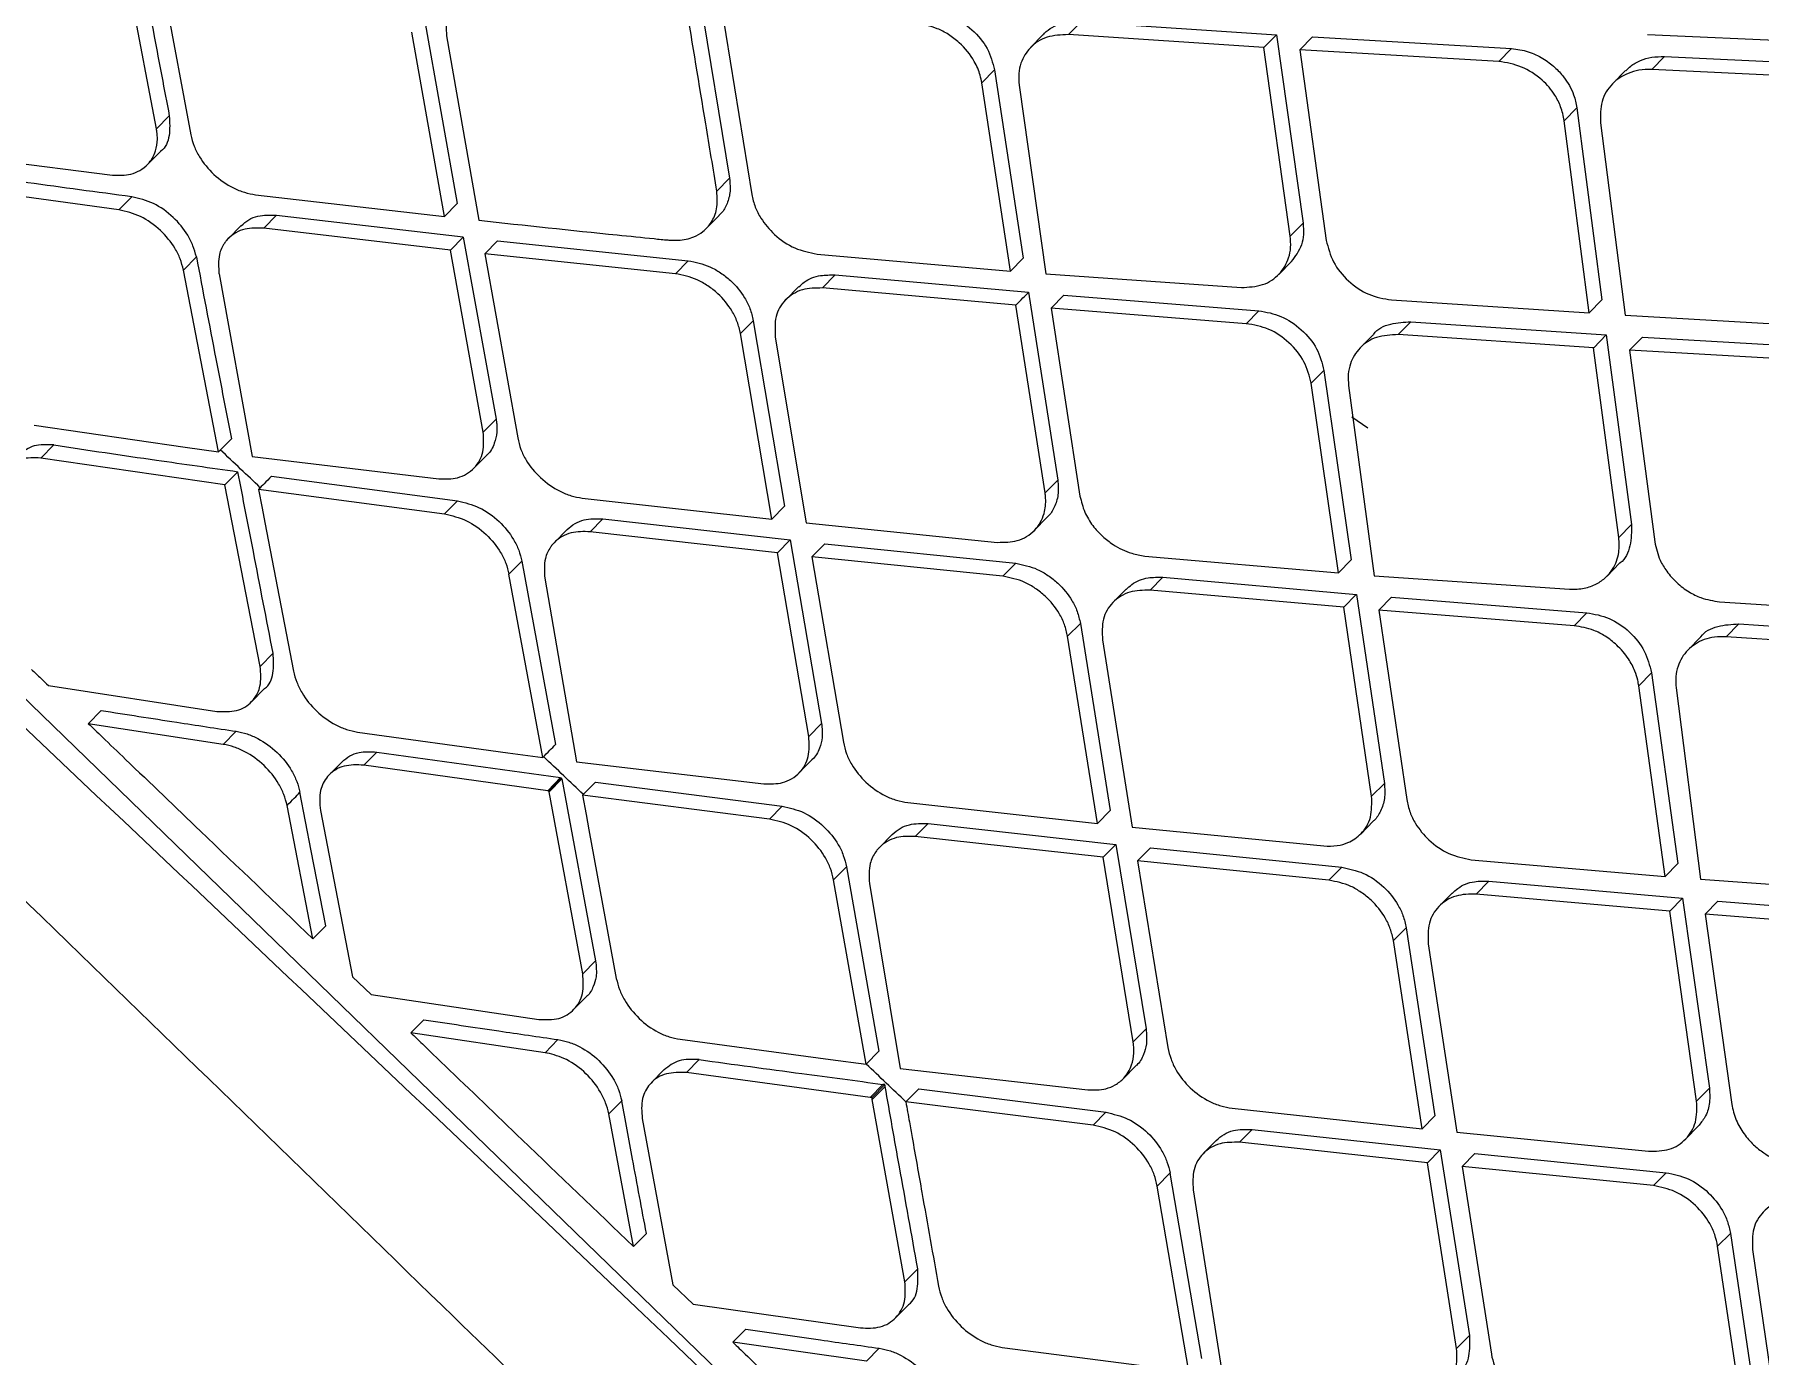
# Model space of a CAD drawing. Extents: x 939 to 1039, y 781 to 934.
# Drawn here: x 1023.683 to 1025.066, y 878.435 to 879.494 of the extents above; entities that cross this region are included whole.
import ezdxf

# ---------------------------------------------------------------- set-up
doc = ezdxf.new("R2010")
doc.units = 0
doc.header["$MEASUREMENT"] = 0
doc.layers.add('1', color=4, linetype='Continuous')

# ---------------------------------------------------------------- blocks, each defined once
blk = doc.blocks.new('Envoy')
at = {"layer": '1', "color": 3, "linetype": 'Continuous', "lineweight": 25}
for p, q in [((85.1266, 80.2441), (85.0991, 80.3887)), ((85.1267, 80.3856), (85.1542, 80.2393)), ((85.5613, 80.3538), (85.5858, 80.2045)), ((85.5793, 80.341), (85.6037, 80.1915)), ((85.3574, 80.1738), (85.3312, 80.3215)), ((85.3415, 80.3318), (85.3677, 80.1842)), ((85.8573, 80.3196), (85.8675, 80.3299)), ((85.8675, 80.3299), (86.0241, 80.3195)), ((85.3591, 80.3186), (85.385, 80.1708)), ((85.8372, 80.3196), (85.827, 80.3092)), ((86.0139, 80.3092), (85.8573, 80.3196)), ((86.0241, 80.3195), (86.0139, 80.3092)), ((86.0351, 80.1582), (86.0139, 80.3092)), ((86.0241, 80.3195), (86.0453, 80.1685)), ((86.0428, 80.3074), (86.053, 80.3177)), ((86.0428, 80.3074), (86.0639, 80.1547)), ((86.2021, 80.2981), (86.0428, 80.3074)), ((86.053, 80.3177), (86.2123, 80.3085)), ((86.2021, 80.2981), (86.2123, 80.3085)), ((86.3213, 80.3198), (86.4825, 80.3124)), ((86.3247, 80.2917), (86.335, 80.302)), ((86.335, 80.302), (86.496, 80.2944)), ((85.7879, 80.281), (85.7981, 80.2913)), ((85.811, 80.1302), (85.7879, 80.281)), ((85.7982, 80.2913), (85.8212, 80.1405)), ((85.8179, 80.2792), (85.8393, 80.1278)), ((86.3038, 80.2908), (86.2936, 80.2804)), ((86.4858, 80.284), (86.3247, 80.2917)), ((85.1266, 80.2441), (85.1369, 80.2545)), ((86.2648, 80.2609), (86.2546, 80.2506)), ((86.2648, 80.2609), (86.2847, 80.107)), ((86.2745, 80.0966), (86.2546, 80.2506)), ((86.2836, 80.249), (86.3033, 80.0948)), ((84.9427, 80.2259), (85.0915, 80.207)), ((85.1193, 80.2153), (85.1296, 80.2258)), ((85.0965, 80.1793), (84.9481, 80.1996)), ((85.5859, 80.2045), (85.5756, 80.1941)), ((85.0965, 80.1793), (85.1068, 80.1897)), ((85.2061, 80.1913), (85.3574, 80.1738)), ((85.3574, 80.1738), (85.3677, 80.1842)), ((85.2126, 80.1645), (85.2228, 80.175)), ((85.2228, 80.175), (85.3725, 80.1575)), ((85.5672, 80.1643), (85.5774, 80.1747)), ((86.0351, 80.1582), (86.0453, 80.1685)), ((85.1945, 80.1666), (85.1842, 80.1561)), ((85.3622, 80.147), (85.2126, 80.1646)), ((85.3622, 80.147), (85.3725, 80.1574)), ((85.3725, 80.1574), (85.3987, 80.0116)), ((85.3898, 80.144), (85.4, 80.1544)), ((85.4, 80.1544), (85.5527, 80.1384)), ((85.1586, 80.1415), (85.1482, 80.131)), ((85.3884, 80.0011), (85.3622, 80.147)), ((85.5425, 80.128), (85.3898, 80.144)), ((85.3898, 80.144), (85.4161, 79.9965)), ((85.6559, 80.1438), (85.811, 80.1302)), ((85.811, 80.1302), (85.8212, 80.1405)), ((85.1763, 79.9854), (85.1482, 80.131)), ((85.1768, 80.1278), (85.2033, 79.9817)), ((85.5425, 80.128), (85.5527, 80.1383)), ((85.6603, 80.1166), (85.6705, 80.127)), ((85.6705, 80.127), (85.8254, 80.1132)), ((85.8393, 80.1278), (85.996, 80.117)), ((86.0258, 80.1274), (86.036, 80.1377)), ((85.6411, 80.1175), (85.6308, 80.1071)), ((85.8152, 80.1028), (85.6603, 80.1166)), ((85.8254, 80.1132), (85.8488, 79.9627)), ((85.8386, 79.9524), (85.8152, 80.1028)), ((85.8434, 80.1004), (85.8536, 80.1108)), ((85.8434, 80.1004), (85.8666, 79.9498)), ((85.9997, 80.088), (85.8434, 80.1004)), ((85.8537, 80.1108), (86.0099, 80.0984)), ((86.1162, 80.107), (86.2745, 80.0966)), ((86.2745, 80.0966), (86.2847, 80.107)), ((85.5946, 80.0801), (85.6048, 80.0904)), ((85.6048, 80.0904), (85.6298, 79.9417)), ((85.9997, 80.088), (86.0099, 80.0984)), ((86.1216, 80.0792), (86.1317, 80.0895)), ((86.1317, 80.0895), (86.2883, 80.079)), ((86.3033, 80.0948), (86.4628, 80.0856)), ((86.8135, 78.05), (84.725, 80.0749)), ((85.6196, 79.9313), (85.5946, 80.0801)), ((85.6225, 80.0773), (85.6473, 79.9283)), ((86.1014, 80.0791), (86.0912, 80.0687)), ((86.2782, 80.0687), (86.1216, 80.0792)), ((86.2782, 80.0687), (86.2883, 80.079)), ((86.2883, 80.079), (86.3085, 79.927)), ((86.3172, 80.0772), (86.4764, 80.0678)), ((86.2983, 79.9166), (86.2781, 80.0687)), ((86.4662, 80.0575), (86.307, 80.0669)), ((86.307, 80.0669), (86.3271, 79.9132)), ((86.0519, 80.0402), (86.0621, 80.0505)), ((86.0621, 80.0505), (86.084, 79.8987)), ((86.0738, 79.8883), (86.0519, 80.0402)), ((86.0818, 80.0384), (86.1022, 79.886)), ((85.0287, 80.0066), (85.1496, 79.9891)), ((85.3884, 80.0011), (85.3987, 80.0116)), ((86.0973, 80.0042), (86.0843, 80.0132)), ((85.034, 79.9803), (85.0444, 79.9908)), ((85.1496, 79.9891), (85.1763, 79.9854)), ((85.1763, 79.9854), (85.1867, 79.9958)), ((85.1815, 79.9589), (85.034, 79.9803)), ((85.2033, 79.9817), (85.3528, 79.9636)), ((85.3808, 79.9721), (85.3911, 79.9825)), ((85.1815, 79.9589), (85.1918, 79.9694)), ((85.2187, 79.9657), (85.3678, 79.946)), ((85.8386, 79.9524), (85.8488, 79.9627)), ((85.2097, 79.8134), (85.1815, 79.9589)), ((85.3575, 79.9355), (85.2084, 79.9552)), ((85.4678, 79.9483), (85.6196, 79.9313)), ((85.3678, 79.946), (85.3575, 79.9356)), ((85.6196, 79.9313), (85.6298, 79.9417)), ((85.2135, 79.9286), (85.2365, 79.8095)), ((85.4557, 79.9231), (85.4455, 79.9127)), ((85.4741, 79.9213), (85.4843, 79.9317)), ((85.6242, 79.9043), (85.4741, 79.9213)), ((85.4843, 79.9317), (85.6344, 79.9147)), ((85.6473, 79.9283), (85.8005, 79.9128)), ((85.83, 79.9224), (85.8401, 79.9326)), ((86.2983, 79.9166), (86.3085, 79.927)), ((85.6242, 79.9043), (85.6344, 79.9147)), ((85.6344, 79.9147), (85.6596, 79.7677)), ((85.6518, 79.9013), (85.6621, 79.9117)), ((85.6621, 79.9117), (85.8151, 79.896)), ((85.4091, 79.8872), (85.4194, 79.8976)), ((85.4194, 79.8976), (85.4464, 79.7508)), ((85.6493, 79.7573), (85.6242, 79.9043)), ((85.6518, 79.9013), (85.677, 79.7527)), ((85.8049, 79.8856), (85.6518, 79.9013)), ((85.8049, 79.8856), (85.8151, 79.896)), ((85.9186, 79.9018), (86.0738, 79.8883)), ((86.0738, 79.8883), (86.084, 79.8987)), ((86.2889, 79.8858), (86.299, 79.896)), ((85.4361, 79.7404), (85.4091, 79.8872)), ((85.4378, 79.884), (85.4632, 79.7368)), ((85.9228, 79.8744), (85.933, 79.8848)), ((85.933, 79.8848), (86.0881, 79.8711)), ((86.1022, 79.886), (86.2589, 79.8753)), ((85.9035, 79.8752), (85.8932, 79.8648)), ((86.0779, 79.8608), (85.9228, 79.8744)), ((86.0779, 79.8608), (86.088, 79.8711)), ((86.0881, 79.8711), (86.1105, 79.7197)), ((86.1061, 79.8584), (86.1163, 79.8688)), ((86.1163, 79.8688), (86.2726, 79.8564)), ((86.3791, 79.8652), (86.5373, 79.8547)), ((86.1003, 79.7093), (86.0779, 79.8608)), ((86.2625, 79.846), (86.1061, 79.8584)), ((86.1061, 79.8584), (86.1284, 79.7068)), ((86.2625, 79.846), (86.2726, 79.8564)), ((85.8669, 79.8478), (85.8567, 79.8375)), ((85.8807, 79.6876), (85.8567, 79.8375)), ((85.8669, 79.8478), (85.8909, 79.698)), ((86.364, 79.837), (86.3538, 79.8266)), ((86.3843, 79.8371), (86.3944, 79.8475)), ((86.5407, 79.8266), (86.3843, 79.8371)), ((86.3944, 79.8475), (86.5509, 79.8369)), ((85.2097, 79.8134), (85.2201, 79.8239)), ((85.8846, 79.8348), (85.9084, 79.6847)), ((85.0401, 79.798), (85.175, 79.7773)), ((85.2027, 79.785), (85.213, 79.7955)), ((86.3143, 79.7979), (86.3245, 79.8083)), ((86.3354, 79.6451), (86.3143, 79.7979)), ((86.3245, 79.8083), (86.3455, 79.6554)), ((86.3443, 79.7961), (86.3637, 79.6428)), ((85.072, 79.7675), (85.0824, 79.7781)), ((85.1802, 79.7509), (85.072, 79.7675)), ((85.6493, 79.7573), (85.6596, 79.7677)), ((85.1905, 79.7614), (85.1802, 79.7509)), ((85.2878, 79.7608), (85.4083, 79.7441)), ((85.2928, 79.7343), (85.3032, 79.7448)), ((85.3032, 79.7448), (85.4505, 79.7243)), ((85.4083, 79.7441), (85.4361, 79.7404)), ((85.2754, 79.737), (85.265, 79.7265)), ((85.4401, 79.7138), (85.2928, 79.7343)), ((85.4632, 79.7368), (85.6132, 79.7193)), ((85.6414, 79.728), (85.6517, 79.7384)), ((85.4401, 79.7138), (85.4505, 79.7243)), ((85.441, 79.7137), (85.4514, 79.7242)), ((85.4515, 79.7233), (85.4412, 79.7129)), ((85.4682, 79.5671), (85.4412, 79.7129)), ((85.4515, 79.7233), (85.4785, 79.5776)), ((85.4681, 79.7101), (85.4784, 79.7206)), ((85.4784, 79.7206), (85.628, 79.7014)), ((86.1003, 79.7093), (86.1105, 79.7197)), ((85.2519, 79.5951), (85.2313, 79.702)), ((85.258, 79.698), (85.2836, 79.5647)), ((85.6178, 79.691), (85.4681, 79.7101)), ((85.6178, 79.691), (85.628, 79.7014)), ((85.7286, 79.7043), (85.8807, 79.6876)), ((85.8807, 79.6876), (85.8909, 79.698)), ((85.7346, 79.6771), (85.7449, 79.6875)), ((85.7449, 79.6875), (85.8953, 79.6708)), ((85.9084, 79.6847), (86.0619, 79.6695)), ((86.0915, 79.6791), (86.1016, 79.6894)), ((85.4731, 79.6825), (85.4951, 79.5634)), ((85.7161, 79.6787), (85.7059, 79.6683)), ((85.8851, 79.6605), (85.7346, 79.6771)), ((85.8953, 79.6708), (85.8851, 79.6605)), ((85.8953, 79.6708), (85.9195, 79.5229)), ((85.9093, 79.5125), (85.8851, 79.6605)), ((85.9128, 79.6575), (85.923, 79.6679)), ((86.0661, 79.6421), (85.9128, 79.6575)), ((85.9128, 79.6575), (85.9371, 79.508)), ((85.923, 79.6679), (86.0763, 79.6524)), ((86.1801, 79.6585), (86.3354, 79.6451)), ((85.6795, 79.6529), (85.6692, 79.6425)), ((85.6952, 79.4947), (85.6692, 79.6425)), ((85.6795, 79.6529), (85.7055, 79.5051)), ((86.0661, 79.6421), (86.0763, 79.6524)), ((86.3354, 79.6451), (86.3455, 79.6554)), ((86.3637, 79.6428), (86.5204, 79.632)), ((85.6979, 79.6394), (85.7224, 79.4912)), ((86.1647, 79.6316), (86.1544, 79.6212)), ((86.1841, 79.631), (86.1943, 79.6413)), ((86.3392, 79.6174), (86.1841, 79.631)), ((86.1943, 79.6413), (86.3494, 79.6277)), ((86.3392, 79.6174), (86.3494, 79.6277)), ((86.3607, 79.4651), (86.3392, 79.6174)), ((86.3494, 79.6277), (86.3709, 79.4754)), ((86.3675, 79.615), (86.3777, 79.6254)), ((86.3675, 79.615), (86.3888, 79.4625)), ((86.5238, 79.6026), (86.3675, 79.615)), ((86.3777, 79.6254), (86.5339, 79.6129)), ((85.2519, 79.5951), (85.2623, 79.6056)), ((86.1177, 79.5937), (86.1279, 79.604)), ((86.1279, 79.604), (86.151, 79.4533)), ((86.1408, 79.443), (86.1177, 79.5937)), ((86.1456, 79.591), (86.1686, 79.4401)), ((85.4682, 79.5671), (85.4785, 79.5776)), ((85.2836, 79.5647), (85.2986, 79.5504)), ((85.2986, 79.5504), (85.433, 79.5305)), ((85.4609, 79.5384), (85.4713, 79.5489)), ((85.3304, 79.5198), (85.3408, 79.5303)), ((85.438, 79.5039), (85.3304, 79.5198)), ((85.9093, 79.5125), (85.9195, 79.5229)), ((85.438, 79.5039), (85.4483, 79.5144)), ((85.5463, 79.5146), (85.6666, 79.4984)), ((85.6952, 79.4947), (85.7055, 79.5051)), ((85.5335, 79.4903), (85.5232, 79.4799)), ((85.5512, 79.4879), (85.5615, 79.4983)), ((85.6666, 79.4984), (85.6952, 79.4947)), ((85.7224, 79.4912), (85.8728, 79.4741)), ((85.9012, 79.483), (85.9114, 79.4933)), ((85.6984, 79.4681), (85.5512, 79.4879)), ((85.6984, 79.4681), (85.7087, 79.4785)), ((85.7, 79.4679), (85.7102, 79.4783)), ((85.7002, 79.4663), (85.7105, 79.4767)), ((85.4994, 79.4654), (85.489, 79.455)), ((85.7263, 79.3204), (85.7002, 79.4663)), ((85.7271, 79.4644), (85.7374, 79.4748)), ((85.8772, 79.4457), (85.7271, 79.4644)), ((85.7374, 79.4748), (85.8875, 79.4561)), ((86.3709, 79.4754), (86.3607, 79.4651)), ((85.5089, 79.3485), (85.489, 79.455)), ((85.5159, 79.4511), (85.5405, 79.318)), ((85.8772, 79.4457), (85.8874, 79.4561)), ((85.9885, 79.4594), (86.1408, 79.443)), ((86.1408, 79.443), (86.151, 79.4533)), ((85.9943, 79.4321), (86.0046, 79.4424)), ((86.0046, 79.4424), (86.1552, 79.426)), ((86.1686, 79.4401), (86.3221, 79.4249)), ((86.3517, 79.4345), (86.3619, 79.4449)), ((85.9757, 79.4335), (85.9654, 79.4231)), ((86.145, 79.4156), (85.9943, 79.4321)), ((86.145, 79.4156), (86.1552, 79.426)), ((86.1552, 79.426), (86.1786, 79.2772)), ((86.1728, 79.4127), (86.183, 79.4231)), ((86.183, 79.4231), (86.3364, 79.4077)), ((85.9285, 79.397), (85.9387, 79.4074)), ((85.9387, 79.4074), (85.9639, 79.2588)), ((86.1684, 79.2669), (86.145, 79.4156)), ((86.1728, 79.4127), (86.1962, 79.2623)), ((86.3261, 79.3974), (86.1728, 79.4127)), ((86.3261, 79.3974), (86.3363, 79.4077)), ((85.9537, 79.2484), (85.9285, 79.397)), ((85.9573, 79.394), (85.9809, 79.2449)), ((85.5089, 79.3485), (85.5192, 79.3589)), ((86.3877, 79.3591), (86.3775, 79.3488)), ((86.3877, 79.3591), (86.4101, 79.2076)), ((86.3999, 79.1973), (86.3775, 79.3488)), ((86.4055, 79.3461), (86.4277, 79.1944)), ((85.7263, 79.3204), (85.7366, 79.3308)), ((85.5405, 79.318), (85.5566, 79.3025)), ((85.5566, 79.3025), (85.6907, 79.2834)), ((85.7187, 79.2914), (85.7291, 79.3019)), ((85.5884, 79.2719), (85.5988, 79.2824)), ((85.6955, 79.2566), (85.5884, 79.2719)), ((86.1684, 79.2669), (86.1786, 79.2772)), ((85.7058, 79.2671), (85.6955, 79.2566)), ((85.8043, 79.2678), (85.9245, 79.2521))]:
    blk.add_line(p, q, dxfattribs=at)
at = {"layer": '1', "color": 3, "linetype": 'Continuous', "lineweight": 25, "flags": 128}
for points in [[(86.307, 80.0669), (86.3127, 80.0727), (86.3172, 80.0772)], [(85.2084, 79.9552), (85.2113, 79.9403), (85.2135, 79.9286)], [(85.2623, 79.6056), (85.2507, 79.6655), (85.2416, 79.7125)], [(85.4681, 79.7101), (85.4709, 79.6947), (85.4731, 79.6825)]]:
    blk.add_lwpolyline(points, dxfattribs=at)
at = {"layer": '1', "color": 3, "linetype": 'Continuous', "lineweight": 25}
for points, knots in [([(86.8127, 78.0479), (86.3816, 78.4645), (85.719, 79.1049), (84.512, 80.2456), (83.7379, 80.9714), (83.1987, 81.4769)], [0, 0, 0, 0, 0.360925, 0.55487, 1, 1, 1, 1]), ([(83.1475, 81.447), (83.2842, 81.3138), (83.5619, 81.0432), (83.9708, 80.6456), (84.3635, 80.2641), (84.725, 79.9132), (85.0553, 79.5927), (85.3361, 79.3202), (85.5712, 79.092), (85.7649, 78.904), (85.9392, 78.7347), (86.095, 78.5833), (86.2427, 78.4397), (86.4115, 78.2756), (86.6176, 78.0752), (86.8674, 77.8321), (87.1485, 77.5585), (87.4608, 77.2543), (87.8044, 76.9195), (88.1712, 76.5618), (88.5601, 76.1825), (88.9702, 75.7828), (89.4083, 75.356), (89.8596, 74.9167), (90.1652, 74.6199), (90.3153, 74.4742)], [0, 0, 0, 0, 0.057229, 0.116343, 0.171086, 0.221472, 0.267495, 0.309155, 0.33883, 0.365816, 0.390114, 0.411724, 0.431001, 0.451887, 0.482371, 0.517227, 0.556456, 0.600057, 0.648031, 0.700382, 0.753756, 0.81103, 0.872191, 0.937256, 1, 1, 1, 1]), ([(89.809, 73.1964), (89.5672, 73.5178), (89.0861, 74.1572), (88.3075, 75.0685), (87.5102, 75.9534), (86.6882, 76.8119), (85.853, 77.645), (85.0072, 78.4568), (84.1409, 79.2387), (83.2433, 79.9958), (82.6155, 80.4655), (82.2998, 80.7017)], [0, 0, 0, 0, 0.113392, 0.225638, 0.337341, 0.448782, 0.560233, 0.669481, 0.778832, 0.888788, 1, 1, 1, 1]), ([(85.1095, 80.3992), (85.1146, 80.3721), (85.1237, 80.3239), (85.1329, 80.2757), (85.1369, 80.2545)], [0, 0, 0, 0, 0.559999, 1, 1, 1, 1]), ([(85.3964, 80.3575), (85.3909, 80.3574), (85.3823, 80.3574), (85.3728, 80.353), (85.3648, 80.3466), (85.3581, 80.3353), (85.3587, 80.3242), (85.3591, 80.3186)], [0, 0, 0, 0, 0.239165, 0.36743, 0.501218, 0.750445, 1, 1, 1, 1]), ([(85.5756, 80.1941), (85.5727, 80.2122), (85.5645, 80.2619), (85.5563, 80.3117), (85.5511, 80.3434)], [0, 0, 0, 0, 0.361996, 1, 1, 1, 1]), ([(85.7457, 80.3388), (85.7518, 80.3377), (85.764, 80.3355), (85.7807, 80.3241), (85.7935, 80.3088), (85.7966, 80.2972), (85.7982, 80.2913)], [0, 0, 0, 0, 0.250724, 0.499505, 0.74976, 1, 1, 1, 1]), ([(85.7879, 80.281), (85.7876, 80.283), (85.7864, 80.2888), (85.7815, 80.3002), (85.7724, 80.3116), (85.7615, 80.3198), (85.75, 80.326), (85.7412, 80.3275), (85.7355, 80.3285)], [0, 0, 0, 0, 0.086603, 0.250051, 0.499578, 0.638311, 0.768242, 1, 1, 1, 1]), ([(85.8373, 80.3195), (85.8376, 80.3199), (85.8412, 80.3242), (85.8511, 80.3293), (85.8621, 80.3297), (85.8675, 80.3299)], [0, 0, 0, 0, 0.046735, 0.536414, 1, 1, 1, 1]), ([(85.8573, 80.3196), (85.8514, 80.3194), (85.8396, 80.3189), (85.8262, 80.31), (85.8195, 80.299), (85.8172, 80.2884), (85.8176, 80.2823), (85.8179, 80.2792)], [0, 0, 0, 0, 0.251566, 0.499666, 0.732756, 0.862217, 1, 1, 1, 1]), ([(86.2123, 80.3085), (86.2169, 80.3078), (86.2255, 80.3067), (86.2374, 80.301), (86.2469, 80.2939), (86.2558, 80.2843), (86.2623, 80.273), (86.2641, 80.2644), (86.2648, 80.2609)], [0, 0, 0, 0, 0.183861, 0.350983, 0.501326, 0.634914, 0.850859, 1, 1, 1, 1]), ([(86.2546, 80.2506), (86.2538, 80.2544), (86.2524, 80.2614), (86.2466, 80.2728), (86.2366, 80.2845), (86.2206, 80.2949), (86.2083, 80.2971), (86.2021, 80.2981)], [0, 0, 0, 0, 0.159717, 0.296506, 0.500609, 0.750493, 1, 1, 1, 1]), ([(86.304, 80.2907), (86.3052, 80.2919), (86.3085, 80.2953), (86.3156, 80.2991), (86.3247, 80.3019), (86.3315, 80.302), (86.335, 80.302)], [0, 0, 0, 0, 0.165336, 0.433405, 0.711649, 1, 1, 1, 1]), ([(86.3247, 80.2917), (86.3213, 80.2916), (86.3146, 80.2915), (86.3035, 80.2882), (86.2921, 80.2806), (86.2835, 80.2666), (86.2836, 80.2548), (86.2836, 80.249)], [0, 0, 0, 0, 0.143395, 0.274849, 0.500902, 0.75177, 1, 1, 1, 1]), ([(85.1369, 80.2545), (85.1372, 80.2492), (85.1378, 80.2385), (85.134, 80.2286), (85.1297, 80.226), (85.1295, 80.2259)], [0, 0, 0, 0, 0.489646, 0.979472, 1, 1, 1, 1]), ([(85.0915, 80.207), (85.0965, 80.2069), (85.1045, 80.2067), (85.1137, 80.2106), (85.1211, 80.2163), (85.1261, 80.225), (85.1276, 80.2344), (85.1272, 80.2403), (85.1268, 80.243), (85.1267, 80.2438), (85.1266, 80.244), (85.1266, 80.2441), (85.1266, 80.2441)], [0, 0, 0, 0, 0.225118, 0.356726, 0.500748, 0.716136, 0.871361, 0.966037, 0.990612, 0.997217, 0.999659, 1, 1, 1, 1]), ([(85.1542, 80.2393), (85.1549, 80.2363), (85.1564, 80.2303), (85.1621, 80.2193), (85.1722, 80.2068), (85.1855, 80.1976), (85.1972, 80.1929), (85.2032, 80.1918), (85.2061, 80.1913)], [0, 0, 0, 0, 0.1363, 0.265078, 0.499286, 0.745266, 0.871631, 1, 1, 1, 1]), ([(89.328, 72.7152), (89.2397, 72.8472), (89.0613, 73.1138), (88.7803, 73.5116), (88.4858, 73.9122), (88.1769, 74.3146), (87.8627, 74.707), (87.4882, 75.1562), (87.0421, 75.6661), (86.5027, 76.2493), (85.999, 76.7651), (85.5506, 77.2057), (85.1753, 77.5621), (84.8055, 77.9012), (84.4419, 78.2231), (84.0738, 78.5375), (83.6188, 78.9116), (83.0729, 79.3368), (82.4454, 79.7963), (82.0222, 80.0809), (81.8136, 80.2212)], [0, 0, 0, 0, 0.044709, 0.090349, 0.13691, 0.18438, 0.232745, 0.277955, 0.348418, 0.422679, 0.500679, 0.550525, 0.598903, 0.645795, 0.691185, 0.735062, 0.781563, 0.856423, 0.929252, 1, 1, 1, 1]), ([(85.1068, 80.1897), (85.079, 80.1934), (85.0293, 80.2), (84.9801, 80.2071), (84.9584, 80.2102)], [0, 0, 0, 0, 0.5600007, 1, 1, 1, 1]), ([(85.5858, 80.2045), (85.5862, 80.2005), (85.5868, 80.1929), (85.5837, 80.1832), (85.5804, 80.1773), (85.5777, 80.1751), (85.5773, 80.1748)], [0, 0, 0, 0, 0.346171, 0.664084, 0.953592, 1, 1, 1, 1]), ([(85.1586, 80.1415), (85.1578, 80.1445), (85.1563, 80.1503), (85.1507, 80.1614), (85.1405, 80.1739), (85.1243, 80.1855), (85.1127, 80.1883), (85.1068, 80.1897)], [0, 0, 0, 0, 0.134367, 0.26268, 0.500271, 0.748826, 1, 1, 1, 1]), ([(85.538, 80.155), (85.5388, 80.1549), (85.5411, 80.1548), (85.5478, 80.1548), (85.5563, 80.1566), (85.5652, 80.1618), (85.5718, 80.1692), (85.5765, 80.1801), (85.5759, 80.1893), (85.5756, 80.1941)], [0, 0, 0, 0, 0.035001, 0.095724, 0.293969, 0.431999, 0.595747, 0.785098, 1, 1, 1, 1]), ([(85.6036, 80.1915), (85.6044, 80.1882), (85.6059, 80.1817), (85.6117, 80.1706), (85.6218, 80.1584), (85.6378, 80.1474), (85.6499, 80.145), (85.6559, 80.1438)], [0, 0, 0, 0, 0.147772, 0.280524, 0.500246, 0.751273, 1, 1, 1, 1]), ([(85.1482, 80.131), (85.1475, 80.134), (85.146, 80.1398), (85.1404, 80.1509), (85.1302, 80.1634), (85.114, 80.1751), (85.1023, 80.1779), (85.0965, 80.1793)], [0, 0, 0, 0, 0.13376, 0.261823, 0.500028, 0.748823, 1, 1, 1, 1]), ([(85.1945, 80.1665), (85.1965, 80.1682), (85.2003, 80.1715), (85.2096, 80.1753), (85.2177, 80.1751), (85.2228, 80.175)], [0, 0, 0, 0, 0.275166, 0.537842, 1, 1, 1, 1]), ([(85.385, 80.1708), (85.4219, 80.1668), (85.4686, 80.1618), (85.5192, 80.1568), (85.5332, 80.1553), (85.5375, 80.155), (85.538, 80.155)], [0, 0, 0, 0, 0.725923, 0.919427, 0.990429, 1, 1, 1, 1]), ([(86.0453, 80.1685), (86.0455, 80.1655), (86.046, 80.1595), (86.0439, 80.1484), (86.0391, 80.142), (86.0359, 80.1378)], [0, 0, 0, 0, 0.258374, 0.513161, 1, 1, 1, 1]), ([(85.2126, 80.1645), (85.2074, 80.1647), (85.1992, 80.1649), (85.19, 80.161), (85.1853, 80.1575), (85.1825, 80.1544), (85.1797, 80.1506), (85.1758, 80.1423), (85.1764, 80.1332), (85.1767, 80.1278)], [0, 0, 0, 0, 0.229635, 0.360156, 0.500906, 0.531305, 0.5832, 0.750982, 1, 1, 1, 1]), ([(85.996, 80.117), (86.0018, 80.1173), (86.0136, 80.1179), (86.027, 80.127), (86.0336, 80.1383), (86.0358, 80.1491), (86.0353, 80.1551), (86.0351, 80.1582)], [0, 0, 0, 0, 0.250832, 0.499679, 0.739114, 0.867001, 1, 1, 1, 1]), ([(86.0639, 80.1547), (86.0655, 80.1488), (86.0685, 80.1371), (86.0811, 80.1216), (86.0977, 80.1102), (86.11, 80.1081), (86.1162, 80.107)], [0, 0, 0, 0, 0.249986, 0.499993, 0.749994, 1, 1, 1, 1]), ([(85.1586, 80.1415), (85.1638, 80.1143), (85.1731, 80.0657), (85.1825, 80.0172), (85.1867, 79.9958)], [0, 0, 0, 0, 0.559995, 1, 1, 1, 1]), ([(85.5946, 80.0801), (85.5938, 80.0832), (85.5924, 80.0894), (85.5868, 80.1005), (85.5787, 80.1106), (85.5686, 80.1184), (85.5573, 80.125), (85.5484, 80.1268), (85.5425, 80.128)], [0, 0, 0, 0, 0.139003, 0.268761, 0.499684, 0.628225, 0.754759, 1, 1, 1, 1]), ([(85.5527, 80.1384), (85.5586, 80.1372), (85.5675, 80.1354), (85.5788, 80.1289), (85.5888, 80.1211), (85.597, 80.1111), (85.6026, 80.0999), (85.6041, 80.0937), (85.6048, 80.0904)], [0, 0, 0, 0, 0.244274, 0.370452, 0.498997, 0.728271, 0.858934, 1, 1, 1, 1]), ([(85.6412, 80.1174), (85.6427, 80.1188), (85.6473, 80.1233), (85.6574, 80.1272), (85.6665, 80.127), (85.6705, 80.127)], [0, 0, 0, 0, 0.20031, 0.652967, 1, 1, 1, 1]), ([(85.6603, 80.1166), (85.6547, 80.1165), (85.6461, 80.1165), (85.6365, 80.112), (85.6284, 80.1056), (85.6216, 80.0942), (85.6222, 80.0829), (85.6225, 80.0773)], [0, 0, 0, 0, 0.239703, 0.36785, 0.501173, 0.750422, 1, 1, 1, 1]), ([(85.8152, 80.1028), (85.8171, 80.1047), (85.8205, 80.1082), (85.8239, 80.1116), (85.8254, 80.1131)], [0, 0, 0, 0, 0.559979, 1, 1, 1, 1]), ([(86.0519, 80.0402), (86.0504, 80.0461), (86.0474, 80.0579), (86.0347, 80.0734), (86.0181, 80.0848), (86.0059, 80.087), (85.9997, 80.088)], [0, 0, 0, 0, 0.24999, 0.499975, 0.749973, 1, 1, 1, 1]), ([(86.0099, 80.0984), (86.0159, 80.0973), (86.028, 80.095), (86.0446, 80.0838), (86.0575, 80.0683), (86.0605, 80.0565), (86.0621, 80.0505)], [0, 0, 0, 0, 0.246468, 0.496005, 0.748005, 1, 1, 1, 1]), ([(86.1015, 80.0789), (86.1017, 80.0792), (86.1045, 80.0838), (86.1152, 80.0886), (86.1263, 80.0892), (86.1317, 80.0895)], [0, 0, 0, 0, 0.027432, 0.522088, 1, 1, 1, 1]), ([(86.1216, 80.0792), (86.1156, 80.0789), (86.1038, 80.0784), (86.0903, 80.0694), (86.0835, 80.0583), (86.0812, 80.0475), (86.0816, 80.0415), (86.0818, 80.0384)], [0, 0, 0, 0, 0.25389, 0.499657, 0.73609, 0.86473, 1, 1, 1, 1]), ([(85.3987, 80.0116), (85.3989, 80.0103), (85.3995, 80.0067), (85.3995, 80), (85.3974, 79.9913), (85.3943, 79.985), (85.3912, 79.9827), (85.391, 79.9826)], [0, 0, 0, 0, 0.11579, 0.317853, 0.605951, 0.97971, 1, 1, 1, 1]), ([(85.0444, 79.9908), (85.0388, 79.9911), (85.0278, 79.9916), (85.0205, 79.9859), (85.0169, 79.9832)], [0, 0, 0, 0, 0.506288, 1, 1, 1, 1]), ([(85.0444, 79.9908), (85.0718, 79.9867), (85.1207, 79.9794), (85.1701, 79.9725), (85.1918, 79.9694)], [0, 0, 0, 0, 0.56, 1, 1, 1, 1]), ([(85.3528, 79.9636), (85.358, 79.9635), (85.3661, 79.9634), (85.3754, 79.9674), (85.3831, 79.9736), (85.3895, 79.9847), (85.3888, 79.9957), (85.3884, 80.0011)], [0, 0, 0, 0, 0.233032, 0.362946, 0.501502, 0.750762, 1, 1, 1, 1]), ([(85.4161, 79.9965), (85.4168, 79.9934), (85.4182, 79.9874), (85.4238, 79.9763), (85.4339, 79.9638), (85.4472, 79.9546), (85.4589, 79.9498), (85.4648, 79.9488), (85.4678, 79.9483)], [0, 0, 0, 0, 0.136157, 0.264907, 0.499353, 0.74502, 0.871456, 1, 1, 1, 1]), ([(85.034, 79.9803), (85.0285, 79.9805), (85.0175, 79.9809), (85.0057, 79.9735), (85.0011, 79.9654), (84.9986, 79.956), (84.9992, 79.95), (84.9997, 79.9445)], [0, 0, 0, 0, 0.249165, 0.49917, 0.722956, 0.74994, 1, 1, 1, 1]), ([(85.2098, 79.9566), (85.2045, 79.9616), (85.1939, 79.9717), (85.1832, 79.9818), (85.1778, 79.9869)], [0, 0, 0, 0, 0.492585, 1, 1, 1, 1]), ([(85.2201, 79.8239), (85.2148, 79.8511), (85.2054, 79.8996), (85.196, 79.9481), (85.1918, 79.9694)], [0, 0, 0, 0, 0.559997, 1, 1, 1, 1]), ([(85.2187, 79.9657), (85.2168, 79.9637), (85.2133, 79.9602), (85.2099, 79.9567), (85.2084, 79.9552)], [0, 0, 0, 0, 0.560009, 1, 1, 1, 1]), ([(85.8488, 79.9627), (85.8491, 79.9587), (85.8497, 79.9509), (85.8464, 79.9411), (85.843, 79.9351), (85.8403, 79.933), (85.8401, 79.9327)], [0, 0, 0, 0, 0.35129, 0.67289, 0.964676, 1, 1, 1, 1]), ([(85.8005, 79.9128), (85.806, 79.9129), (85.8145, 79.9129), (85.8241, 79.9173), (85.8324, 79.9238), (85.8383, 79.9343), (85.8394, 79.9449), (85.8389, 79.9505), (85.8387, 79.9519), (85.8386, 79.9522), (85.8386, 79.9523), (85.8386, 79.9524), (85.8386, 79.9524), (85.8386, 79.9524)], [0, 0, 0, 0, 0.235475, 0.364529, 0.500774, 0.74978, 0.936647, 0.983839, 0.995786, 0.998869, 0.99969, 0.999967, 1, 1, 1, 1]), ([(85.8666, 79.9498), (85.8677, 79.9455), (85.8696, 79.9374), (85.8763, 79.9263), (85.8843, 79.9176), (85.8946, 79.9096), (85.9065, 79.9039), (85.9151, 79.9024), (85.9186, 79.9018)], [0, 0, 0, 0, 0.184177, 0.351514, 0.501979, 0.635546, 0.851244, 1, 1, 1, 1]), ([(85.3575, 79.9356), (85.3634, 79.9342), (85.3751, 79.9314), (85.3913, 79.9198), (85.4014, 79.9072), (85.407, 79.896), (85.4084, 79.8902), (85.4091, 79.8872)], [0, 0, 0, 0, 0.251132, 0.499928, 0.738592, 0.86656, 1, 1, 1, 1]), ([(85.3678, 79.946), (85.3737, 79.9446), (85.3854, 79.9419), (85.4016, 79.9302), (85.4117, 79.9177), (85.4173, 79.9065), (85.4187, 79.9006), (85.4194, 79.8976)], [0, 0, 0, 0, 0.251069, 0.499698, 0.73747, 0.865758, 1, 1, 1, 1]), ([(85.4741, 79.9213), (85.4689, 79.9214), (85.4607, 79.9216), (85.4513, 79.9176), (85.4467, 79.9141), (85.4439, 79.911), (85.441, 79.9072), (85.4369, 79.8987), (85.4374, 79.8895), (85.4377, 79.884)], [0, 0, 0, 0, 0.229546, 0.360092, 0.500878, 0.52916, 0.580345, 0.750935, 1, 1, 1, 1]), ([(85.4557, 79.9231), (85.4577, 79.9248), (85.4616, 79.9281), (85.471, 79.9319), (85.4791, 79.9318), (85.4843, 79.9317)], [0, 0, 0, 0, 0.276188, 0.538361, 1, 1, 1, 1]), ([(86.3085, 79.927), (86.3085, 79.9213), (86.3084, 79.91), (86.3037, 79.8991), (86.2991, 79.8962), (86.2989, 79.8961)], [0, 0, 0, 0, 0.493545, 0.985256, 1, 1, 1, 1]), ([(86.2589, 79.8752), (86.2629, 79.8753), (86.2706, 79.8754), (86.2805, 79.8791), (86.2881, 79.8844), (86.2948, 79.8927), (86.2991, 79.9036), (86.2986, 79.9127), (86.2983, 79.9166)], [0, 0, 0, 0, 0.169961, 0.327146, 0.471519, 0.603092, 0.826906, 1, 1, 1, 1]), ([(86.3271, 79.9132), (86.3283, 79.9082), (86.3301, 79.9), (86.3368, 79.889), (86.3446, 79.8802), (86.354, 79.8731), (86.3657, 79.8673), (86.374, 79.8659), (86.3791, 79.8651)], [0, 0, 0, 0, 0.21054, 0.345356, 0.499626, 0.657511, 0.793662, 1, 1, 1, 1]), ([(85.8151, 79.896), (85.821, 79.8948), (85.8298, 79.893), (85.8411, 79.8865), (85.8511, 79.8786), (85.8592, 79.8686), (85.8648, 79.8573), (85.8662, 79.8511), (85.8669, 79.8478)], [0, 0, 0, 0, 0.244242, 0.370426, 0.499005, 0.729207, 0.859625, 1, 1, 1, 1]), ([(85.8567, 79.8375), (85.856, 79.8406), (85.8546, 79.8468), (85.8491, 79.8581), (85.841, 79.8682), (85.831, 79.8761), (85.8197, 79.8826), (85.8108, 79.8844), (85.8049, 79.8856)], [0, 0, 0, 0, 0.138231, 0.267774, 0.499691, 0.628376, 0.754894, 1, 1, 1, 1]), ([(85.9036, 79.8751), (85.9051, 79.8764), (85.9098, 79.881), (85.9199, 79.885), (85.929, 79.8848), (85.933, 79.8848)], [0, 0, 0, 0, 0.198773, 0.651819, 1, 1, 1, 1]), ([(85.9228, 79.8744), (85.9172, 79.8744), (85.9086, 79.8743), (85.899, 79.8697), (85.8908, 79.8633), (85.8839, 79.8517), (85.8844, 79.8404), (85.8846, 79.8348)], [0, 0, 0, 0, 0.240016, 0.368082, 0.501144, 0.750417, 1, 1, 1, 1]), ([(86.2726, 79.8564), (86.2788, 79.8553), (86.291, 79.8531), (86.3075, 79.8416), (86.3201, 79.826), (86.323, 79.8142), (86.3245, 79.8083)], [0, 0, 0, 0, 0.25, 0.499991, 0.750011, 1, 1, 1, 1]), ([(86.3143, 79.7979), (86.3141, 79.7994), (86.3134, 79.8033), (86.3111, 79.8106), (86.3059, 79.8204), (86.2977, 79.8301), (86.288, 79.8376), (86.2764, 79.8437), (86.2678, 79.8451), (86.2625, 79.846)], [0, 0, 0, 0, 0.062347, 0.166483, 0.312338, 0.499709, 0.646956, 0.779486, 1, 1, 1, 1]), ([(86.3843, 79.8371), (86.3812, 79.8372), (86.3751, 79.8373), (86.3641, 79.8345), (86.3528, 79.8273), (86.346, 79.816), (86.3437, 79.8052), (86.3441, 79.7992), (86.3443, 79.7961)], [0, 0, 0, 0, 0.130733, 0.25787, 0.500251, 0.73972, 0.867396, 1, 1, 1, 1]), ([(86.364, 79.8369), (86.3641, 79.837), (86.3668, 79.8415), (86.3774, 79.8465), (86.3888, 79.8471), (86.3944, 79.8475)], [0, 0, 0, 0, 0.005739, 0.505814, 1, 1, 1, 1]), ([(85.213, 79.7955), (85.2131, 79.7956), (85.2172, 79.798), (85.221, 79.8078), (85.2204, 79.8185), (85.2201, 79.8239)], [0, 0, 0, 0, 0.011926, 0.505275, 1, 1, 1, 1]), ([(85.0265, 79.811), (85.029, 79.8086), (85.0336, 79.8043), (85.0381, 79.7999), (85.0401, 79.798)], [0, 0, 0, 0, 0.560064, 1, 1, 1, 1]), ([(85.175, 79.7773), (85.1805, 79.7771), (85.1915, 79.7767), (85.2023, 79.7835), (85.2075, 79.7912), (85.2108, 79.8003), (85.2102, 79.8079), (85.2097, 79.8134)], [0, 0, 0, 0, 0.249247, 0.499049, 0.656026, 0.750171, 1, 1, 1, 1]), ([(85.2365, 79.8095), (85.2372, 79.8066), (85.2387, 79.8008), (85.2443, 79.7896), (85.2543, 79.777), (85.2675, 79.7675), (85.279, 79.7626), (85.2848, 79.7614), (85.2878, 79.7608)], [0, 0, 0, 0, 0.13291, 0.260747, 0.500478, 0.743144, 0.869879, 1, 1, 1, 1]), ([(85.072, 79.7675), (85.0757, 79.764), (85.0857, 79.7544), (85.1157, 79.7257), (85.1719, 79.6718), (85.222, 79.6239), (85.2519, 79.5951)], [0, 0, 0, 0, 0.062039, 0.166053, 0.499998, 1, 1, 1, 1]), ([(85.0824, 79.7781), (85.1025, 79.7749), (85.1385, 79.7693), (85.1746, 79.7638), (85.1905, 79.7614)], [0, 0, 0, 0, 0.5600074, 1, 1, 1, 1]), ([(85.6596, 79.7677), (85.6599, 79.7638), (85.6606, 79.7568), (85.6579, 79.747), (85.6548, 79.7408), (85.6518, 79.7385), (85.6516, 79.7384)], [0, 0, 0, 0, 0.3371819, 0.6207431, 0.9803794, 1, 1, 1, 1]), ([(85.1905, 79.7614), (85.1934, 79.7608), (85.1992, 79.7596), (85.2106, 79.7546), (85.2238, 79.7451), (85.2339, 79.7324), (85.2394, 79.7212), (85.2409, 79.7154), (85.2416, 79.7125)], [0, 0, 0, 0, 0.129004, 0.255371, 0.499514, 0.740463, 0.868006, 1, 1, 1, 1]), ([(85.6132, 79.7192), (85.6184, 79.7192), (85.6266, 79.7191), (85.6359, 79.7232), (85.6438, 79.7294), (85.6503, 79.7407), (85.6496, 79.7517), (85.6493, 79.7573)], [0, 0, 0, 0, 0.232219, 0.362326, 0.501429, 0.750829, 1, 1, 1, 1]), ([(85.2313, 79.702), (85.2305, 79.7049), (85.2291, 79.7107), (85.2235, 79.7219), (85.2134, 79.7346), (85.2002, 79.7441), (85.1888, 79.7491), (85.1831, 79.7503), (85.1802, 79.7509)], [0, 0, 0, 0, 0.132004, 0.259505, 0.500497, 0.744662, 0.870998, 1, 1, 1, 1]), ([(85.2754, 79.7369), (85.2774, 79.7386), (85.2812, 79.7419), (85.2904, 79.7454), (85.2983, 79.745), (85.3032, 79.7448)], [0, 0, 0, 0, 0.282843, 0.553133, 1, 1, 1, 1]), ([(85.4361, 79.7404), (85.438, 79.7423), (85.4415, 79.7458), (85.4449, 79.7493), (85.4464, 79.7508)], [0, 0, 0, 0, 0.560031, 1, 1, 1, 1]), ([(85.4687, 79.7108), (85.4635, 79.7158), (85.4528, 79.7259), (85.4422, 79.736), (85.4368, 79.7411)], [0, 0, 0, 0, 0.494018, 1, 1, 1, 1]), ([(85.677, 79.7527), (85.6777, 79.7496), (85.6791, 79.7436), (85.6847, 79.7324), (85.6947, 79.7198), (85.7079, 79.7106), (85.7196, 79.7058), (85.7256, 79.7048), (85.7286, 79.7043)], [0, 0, 0, 0, 0.135942, 0.264627, 0.499402, 0.744631, 0.871166, 1, 1, 1, 1]), ([(85.2928, 79.7343), (85.2873, 79.7345), (85.2762, 79.7348), (85.2643, 79.7273), (85.2595, 79.7191), (85.2569, 79.7097), (85.2575, 79.7035), (85.258, 79.698)], [0, 0, 0, 0, 0.249317, 0.499271, 0.721482, 0.749958, 1, 1, 1, 1]), ([(85.2313, 79.702), (85.2332, 79.7039), (85.2367, 79.7074), (85.2401, 79.7109), (85.2416, 79.7125)], [0, 0, 0, 0, 0.55995, 1, 1, 1, 1]), ([(85.4401, 79.7138), (85.4403, 79.7138), (85.4406, 79.7138), (85.4409, 79.7137), (85.441, 79.7137)], [0, 0, 0, 0, 0.5593672, 1, 1, 1, 1]), ([(85.441, 79.7137), (85.4411, 79.7136), (85.4411, 79.7133), (85.4412, 79.713), (85.4412, 79.7129)], [0, 0, 0, 0, 0.559735, 1, 1, 1, 1]), ([(86.1105, 79.7197), (86.1108, 79.7155), (86.1113, 79.7076), (86.1078, 79.6977), (86.1044, 79.6917), (86.1018, 79.6896), (86.1016, 79.6895)], [0, 0, 0, 0, 0.355742, 0.680536, 0.974282, 1, 1, 1, 1]), ([(85.628, 79.7014), (85.6339, 79.7001), (85.6456, 79.6974), (85.6618, 79.6857), (85.6719, 79.6731), (85.6774, 79.6619), (85.6788, 79.6559), (85.6795, 79.6529)], [0, 0, 0, 0, 0.251278, 0.49966, 0.738152, 0.866266, 1, 1, 1, 1]), ([(86.0619, 79.6695), (86.0656, 79.6694), (86.0724, 79.6692), (86.083, 79.6724), (86.0931, 79.6793), (86.1007, 79.6921), (86.1004, 79.7036), (86.1003, 79.7093)], [0, 0, 0, 0, 0.158317, 0.294767, 0.501311, 0.750817, 1, 1, 1, 1]), ([(86.1284, 79.7068), (86.1291, 79.7033), (86.1305, 79.6968), (86.1362, 79.6855), (86.1461, 79.6733), (86.162, 79.6621), (86.174, 79.6597), (86.1801, 79.6585)], [0, 0, 0, 0, 0.149013, 0.282217, 0.500352, 0.750148, 1, 1, 1, 1]), ([(85.6692, 79.6425), (85.6685, 79.6455), (85.6671, 79.6514), (85.6617, 79.6626), (85.6516, 79.6753), (85.6354, 79.687), (85.6237, 79.6897), (85.6178, 79.691)], [0, 0, 0, 0, 0.132851, 0.260616, 0.500064, 0.748655, 1, 1, 1, 1]), ([(85.7161, 79.6787), (85.7182, 79.6805), (85.7221, 79.6839), (85.7316, 79.6877), (85.7397, 79.6876), (85.7449, 79.6875)], [0, 0, 0, 0, 0.27795, 0.539545, 1, 1, 1, 1]), ([(85.7346, 79.6771), (85.7294, 79.6772), (85.7213, 79.6774), (85.7118, 79.6733), (85.7075, 79.67), (85.7053, 79.6677), (85.7044, 79.6667), (85.7015, 79.663), (85.6972, 79.6544), (85.6976, 79.645), (85.6979, 79.6394)], [0, 0, 0, 0, 0.229211, 0.359839, 0.500842, 0.508605, 0.523107, 0.57227, 0.750854, 1, 1, 1, 1]), ([(86.0763, 79.6524), (86.0821, 79.6512), (86.0941, 79.6488), (86.1103, 79.6375), (86.1204, 79.6248), (86.1259, 79.6135), (86.1272, 79.6073), (86.1279, 79.604)], [0, 0, 0, 0, 0.244812, 0.498495, 0.730584, 0.860735, 1, 1, 1, 1]), ([(86.1177, 79.5937), (86.117, 79.5969), (86.1157, 79.603), (86.1102, 79.6144), (86.1022, 79.6246), (86.0921, 79.6325), (86.0809, 79.6391), (86.072, 79.6409), (86.0661, 79.6421)], [0, 0, 0, 0, 0.136985, 0.266097, 0.499702, 0.628343, 0.754833, 1, 1, 1, 1]), ([(86.1841, 79.631), (86.1785, 79.6309), (86.1699, 79.6308), (86.1602, 79.6262), (86.152, 79.6197), (86.1451, 79.6081), (86.1454, 79.5967), (86.1456, 79.591)], [0, 0, 0, 0, 0.239956, 0.367997, 0.501053, 0.750347, 1, 1, 1, 1]), ([(86.1648, 79.6315), (86.1663, 79.6329), (86.1711, 79.6375), (86.1812, 79.6415), (86.1904, 79.6414), (86.1943, 79.6413)], [0, 0, 0, 0, 0.203956, 0.655614, 1, 1, 1, 1]), ([(85.4785, 79.5776), (85.479, 79.5731), (85.4797, 79.5656), (85.4766, 79.5563), (85.4739, 79.551), (85.4713, 79.5491), (85.4712, 79.5489)], [0, 0, 0, 0, 0.399316, 0.667594, 0.981165, 1, 1, 1, 1]), ([(85.433, 79.5305), (85.4386, 79.5303), (85.4497, 79.53), (85.462, 79.5379), (85.4694, 79.5506), (85.4686, 79.5616), (85.4682, 79.5671)], [0, 0, 0, 0, 0.249608, 0.499693, 0.749944, 1, 1, 1, 1]), ([(85.4951, 79.5634), (85.4958, 79.5604), (85.4973, 79.5545), (85.5028, 79.5434), (85.5128, 79.5307), (85.526, 79.5212), (85.5374, 79.5163), (85.5433, 79.5152), (85.5463, 79.5146)], [0, 0, 0, 0, 0.132721, 0.260481, 0.50037, 0.742919, 0.869737, 1, 1, 1, 1]), ([(85.3304, 79.5198), (85.3335, 79.5169), (85.3426, 79.5081), (85.3723, 79.4796), (85.4287, 79.4254), (85.4791, 79.377), (85.5089, 79.3485)], [0, 0, 0, 0, 0.051965, 0.152622, 0.499998, 1, 1, 1, 1]), ([(85.3408, 79.5303), (85.3608, 79.5273), (85.3966, 79.5219), (85.4325, 79.5167), (85.4483, 79.5144)], [0, 0, 0, 0, 0.559999, 1, 1, 1, 1]), ([(85.9195, 79.5229), (85.9199, 79.5188), (85.9205, 79.5115), (85.9175, 79.5017), (85.9144, 79.4957), (85.9115, 79.4935), (85.9114, 79.4934)], [0, 0, 0, 0, 0.359471, 0.637661, 0.980969, 1, 1, 1, 1]), ([(85.4483, 79.5144), (85.4513, 79.5138), (85.4571, 79.5126), (85.4685, 79.5077), (85.4817, 79.4982), (85.4917, 79.4854), (85.4972, 79.4742), (85.4986, 79.4684), (85.4994, 79.4654)], [0, 0, 0, 0, 0.129012, 0.255404, 0.499576, 0.740847, 0.868265, 1, 1, 1, 1]), ([(85.8728, 79.4741), (85.8778, 79.474), (85.8858, 79.4739), (85.8953, 79.478), (85.9029, 79.4839), (85.9082, 79.4927), (85.91, 79.5022), (85.9098, 79.5085), (85.9094, 79.5115), (85.9093, 79.5124), (85.9093, 79.5125)], [0, 0, 0, 0, 0.22145, 0.35391, 0.50056, 0.710567, 0.863996, 0.960539, 0.995489, 1, 1, 1, 1]), ([(85.9371, 79.508), (85.9378, 79.5049), (85.9391, 79.4988), (85.9446, 79.4875), (85.9545, 79.4749), (85.9678, 79.4657), (85.9795, 79.4609), (85.9854, 79.4599), (85.9885, 79.4594)], [0, 0, 0, 0, 0.135562, 0.264177, 0.499454, 0.744025, 0.870703, 1, 1, 1, 1]), ([(85.489, 79.455), (85.4883, 79.4579), (85.4869, 79.4637), (85.4814, 79.4749), (85.4712, 79.4878), (85.456, 79.499), (85.4439, 79.5027), (85.4386, 79.5038), (85.438, 79.5039)], [0, 0, 0, 0, 0.131809, 0.259318, 0.500727, 0.750138, 0.973891, 1, 1, 1, 1]), ([(85.5615, 79.4983), (85.5559, 79.4986), (85.5447, 79.499), (85.5372, 79.4931), (85.5335, 79.4902)], [0, 0, 0, 0, 0.506101, 1, 1, 1, 1]), ([(85.5615, 79.4983), (85.5889, 79.4946), (85.6378, 79.4879), (85.687, 79.4814), (85.7087, 79.4785)], [0, 0, 0, 0, 0.559999, 1, 1, 1, 1]), ([(85.7271, 79.4644), (85.7219, 79.4694), (85.7113, 79.4796), (85.7007, 79.4897), (85.6953, 79.4948)], [0, 0, 0, 0, 0.494302, 1, 1, 1, 1]), ([(85.5512, 79.4879), (85.5456, 79.488), (85.5345, 79.4883), (85.5225, 79.4807), (85.5176, 79.4724), (85.5149, 79.4629), (85.5154, 79.4567), (85.5159, 79.4511)], [0, 0, 0, 0, 0.24943, 0.499338, 0.71911, 0.749976, 1, 1, 1, 1]), ([(85.7102, 79.4783), (85.7099, 79.4783), (85.7094, 79.4784), (85.7089, 79.4785), (85.7087, 79.4785)], [0, 0, 0, 0, 0.560526, 1, 1, 1, 1]), ([(85.7105, 79.4767), (85.7105, 79.477), (85.7104, 79.4776), (85.7103, 79.4781), (85.7102, 79.4783)], [0, 0, 0, 0, 0.560884, 1, 1, 1, 1]), ([(85.7366, 79.3308), (85.7317, 79.3581), (85.723, 79.4067), (85.7143, 79.4553), (85.7105, 79.4767)], [0, 0, 0, 0, 0.559999, 1, 1, 1, 1]), ([(85.5192, 79.3589), (85.5155, 79.3788), (85.5089, 79.4143), (85.5023, 79.4498), (85.4994, 79.4654)], [0, 0, 0, 0, 0.560001, 1, 1, 1, 1]), ([(85.7, 79.4679), (85.6997, 79.4679), (85.6991, 79.468), (85.6986, 79.4681), (85.6984, 79.4681)], [0, 0, 0, 0, 0.560017, 1, 1, 1, 1]), ([(85.7002, 79.4663), (85.7002, 79.4666), (85.7001, 79.4671), (85.7, 79.4677), (85.7, 79.4679)], [0, 0, 0, 0, 0.5597518, 1, 1, 1, 1]), ([(85.7271, 79.4644), (85.728, 79.459), (85.7297, 79.4496), (85.7314, 79.4401), (85.7321, 79.4359)], [0, 0, 0, 0, 0.560009, 1, 1, 1, 1]), ([(86.3221, 79.4249), (86.3279, 79.425), (86.3394, 79.4251), (86.3528, 79.434), (86.3611, 79.4477), (86.3609, 79.4593), (86.3607, 79.4651)], [0, 0, 0, 0, 0.249994, 0.500008, 0.749992, 1, 1, 1, 1]), ([(86.3709, 79.4754), (86.3712, 79.471), (86.3716, 79.4627), (86.368, 79.4523), (86.3638, 79.4473), (86.3619, 79.445)], [0, 0, 0, 0, 0.374211, 0.712198, 1, 1, 1, 1]), ([(85.8875, 79.4561), (85.8934, 79.4547), (85.9051, 79.4521), (85.9213, 79.4404), (85.9313, 79.4277), (85.9367, 79.4164), (85.9381, 79.4104), (85.9388, 79.4074)], [0, 0, 0, 0, 0.251623, 0.499633, 0.739045, 0.866931, 1, 1, 1, 1]), ([(86.3888, 79.4625), (86.3898, 79.4583), (86.3916, 79.4501), (86.3981, 79.439), (86.4058, 79.4302), (86.416, 79.422), (86.4279, 79.4161), (86.4367, 79.4146), (86.4403, 79.414)], [0, 0, 0, 0, 0.181447, 0.346828, 0.496151, 0.629373, 0.84665, 1, 1, 1, 1]), ([(85.7321, 79.4359), (85.7347, 79.4212), (85.7418, 79.3815), (85.7488, 79.3417), (85.7533, 79.3167)], [0, 0, 0, 0, 0.370312, 1, 1, 1, 1]), ([(85.9285, 79.397), (85.9278, 79.4), (85.9265, 79.406), (85.9211, 79.4172), (85.911, 79.43), (85.8949, 79.4417), (85.8831, 79.4444), (85.8772, 79.4457)], [0, 0, 0, 0, 0.132232, 0.259813, 0.500119, 0.748431, 1, 1, 1, 1]), ([(85.9757, 79.4335), (85.9777, 79.4353), (85.9817, 79.4387), (85.9912, 79.4426), (85.9994, 79.4425), (86.0046, 79.4424)], [0, 0, 0, 0, 0.275981, 0.538872, 1, 1, 1, 1]), ([(85.9943, 79.4321), (85.989, 79.4321), (85.9807, 79.4322), (85.9712, 79.428), (85.9633, 79.4219), (85.9566, 79.4107), (85.957, 79.3996), (85.9573, 79.394)], [0, 0, 0, 0, 0.236455, 0.365415, 0.501222, 0.750551, 1, 1, 1, 1]), ([(86.3363, 79.4077), (86.3422, 79.4065), (86.3542, 79.4041), (86.3704, 79.3926), (86.3804, 79.3799), (86.3858, 79.3685), (86.3871, 79.3623), (86.3877, 79.3591)], [0, 0, 0, 0, 0.246035, 0.499589, 0.733979, 0.863174, 1, 1, 1, 1]), ([(86.3775, 79.3488), (86.3769, 79.3519), (86.3756, 79.3581), (86.3703, 79.3695), (86.3602, 79.3823), (86.344, 79.3937), (86.332, 79.3962), (86.3261, 79.3974)], [0, 0, 0, 0, 0.135231, 0.26385, 0.500369, 0.754088, 1, 1, 1, 1]), ([(86.4442, 79.3863), (86.4386, 79.3862), (86.43, 79.3861), (86.4203, 79.3816), (86.412, 79.375), (86.405, 79.3633), (86.4053, 79.3518), (86.4055, 79.3461)], [0, 0, 0, 0, 0.239368, 0.367529, 0.500998, 0.750318, 1, 1, 1, 1]), ([(85.729, 79.302), (85.7291, 79.302), (85.7333, 79.3045), (85.7373, 79.3145), (85.7368, 79.3254), (85.7366, 79.3308)], [0, 0, 0, 0, 0.01165, 0.50519, 1, 1, 1, 1]), ([(85.6907, 79.2834), (85.6962, 79.2832), (85.7072, 79.2828), (85.7198, 79.2909), (85.7274, 79.3038), (85.7266, 79.3149), (85.7263, 79.3204)], [0, 0, 0, 0, 0.250002, 0.499998, 0.749995, 1, 1, 1, 1]), ([(85.7533, 79.3167), (85.754, 79.3137), (85.7554, 79.3079), (85.7608, 79.2966), (85.7708, 79.2839), (85.784, 79.2745), (85.7954, 79.2695), (85.8013, 79.2684), (85.8043, 79.2678)], [0, 0, 0, 0, 0.13251, 0.260182, 0.500292, 0.74268, 0.869548, 1, 1, 1, 1]), ([(85.5884, 79.2719), (85.5893, 79.2711), (85.5919, 79.2686), (85.6002, 79.2606), (85.6288, 79.233), (85.6854, 79.1787), (85.7361, 79.1298), (85.7656, 79.1014)], [0, 0, 0, 0, 0.01482, 0.043265, 0.141024, 0.500004, 1, 1, 1, 1]), ([(85.5988, 79.2824), (85.6187, 79.2795), (85.6543, 79.2743), (85.6901, 79.2693), (85.7058, 79.2671)], [0, 0, 0, 0, 0.559999, 1, 1, 1, 1]), ([(86.1786, 79.2772), (86.1788, 79.2717), (86.1791, 79.2608), (86.1748, 79.2504), (86.1704, 79.2476), (86.1702, 79.2476)], [0, 0, 0, 0, 0.490977, 0.981949, 1, 1, 1, 1]), ([(85.7058, 79.2671), (85.7088, 79.2665), (85.7146, 79.2653), (85.726, 79.2604), (85.7392, 79.2509), (85.7492, 79.2381), (85.7547, 79.2268), (85.7561, 79.221), (85.7568, 79.218)], [0, 0, 0, 0, 0.129122, 0.255552, 0.499543, 0.741237, 0.86858, 1, 1, 1, 1]), ([(86.1317, 79.2282), (86.1372, 79.2282), (86.1484, 79.2281), (86.1613, 79.2367), (86.1692, 79.25), (86.1687, 79.2612), (86.1684, 79.2669)], [0, 0, 0, 0, 0.250008, 0.500003, 0.750013, 1, 1, 1, 1]), ([(86.1962, 79.2623), (86.1969, 79.2592), (86.1982, 79.2532), (86.2036, 79.2418), (86.2135, 79.2291), (86.2267, 79.2199), (86.2384, 79.2151), (86.2444, 79.2141), (86.2474, 79.2136)], [0, 0, 0, 0, 0.135031, 0.263453, 0.499562, 0.743259, 0.870111, 1, 1, 1, 1])]:
    blk.add_open_spline(points, degree=3, knots=knots, dxfattribs=at)

msp = doc.modelspace()

# ---------------------------------------------------------------- block references
at = {"layer": '1'}
msp.add_blockref('Envoy', (938.6538, 799.1744), dxfattribs=at)

doc.saveas('drawing.dxf')
